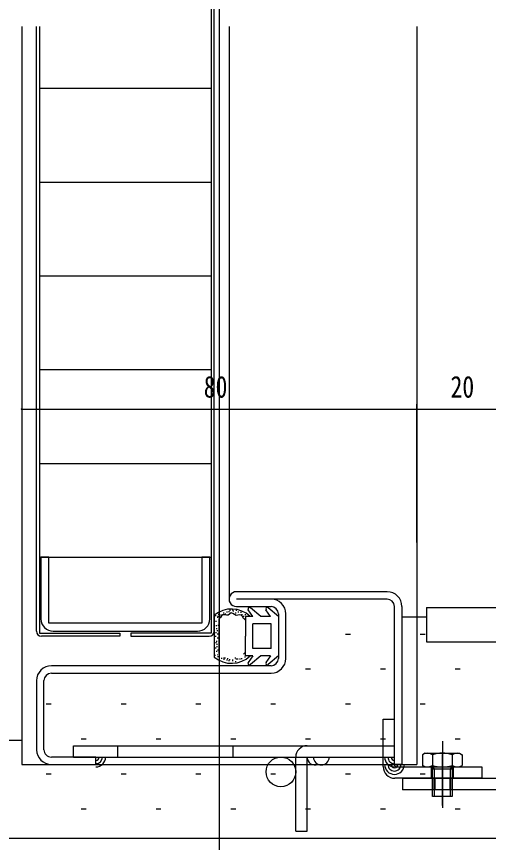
# Model space of a CAD drawing. Units: millimetres, scale not verified. Extents: x -1514 to 567, y -403 to 403.
# Drawn here: x -427.5 to -331.9, y -167 to 0.3 of the extents above; entities that cross this region are included whole.
import ezdxf
from ezdxf.enums import TextEntityAlignment as Align

# ---------------------------------------------------------------- set-up
doc = ezdxf.new("R2010")
doc.units = ezdxf.units.MM
doc.header["$LTSCALE"] = 2
for name, color, linetype in [('0-2_YKK_11', 7, 'Continuous'), ('0-3_YKK_12', 2, 'Continuous'), ('0-4_YKK_13', 4, 'Continuous'), ('0-5_YKK_D', 6, 'Continuous'), ('0-7_YSS_K', 3, 'Continuous')]:
    doc.layers.add(name, color=color, linetype=linetype)
doc.styles.add('ＭＳ ゴシック', font='')
doc.styles.get('ＭＳ ゴシック').set_extended_font_data('MS Gothic')

msp = doc.modelspace()

# ---------------------------------------------------------------- linework, layer by layer
at = {"layer": '0-2_YKK_11'}
for p, q in [((-422.584, -109.191), (-422.584, -121.691)), ((-420.984, -109.191), (-422.584, -109.191)), ((-420.984, -122.591), (-420.984, -109.191)), ((-389.984, -109.191), (-389.984, -122.591)), ((-388.384, -109.191), (-389.984, -109.191)), ((-388.384, -121.691), (-388.384, -109.191)), ((-352.484, -116.191), (-382.984, -116.191)), ((-352.484, -117.691), (-382.984, -117.691)), ((-382.984, -119.191), (-375.984, -119.191)), ((-350.984, -151.191), (-350.984, -119.191)), ((-349.484, -119.191), (-349.484, -151.191)), ((-374.484, -120.691), (-374.484, -129.691)), ((-372.984, -129.691), (-372.984, -120.691)), ((-389.984, -122.591), (-420.984, -122.591)), ((-420.084, -124.191), (-390.884, -124.191)), ((-375.984, -131.191), (-420.484, -131.191)), ((-420.484, -132.691), (-375.984, -132.691)), ((-423.484, -134.191), (-423.484, -148.191)), ((-421.984, -148.191), (-421.984, -134.191)), ((-411.484, -149.691), (-420.484, -149.691)), ((-411.484, -151.191), (-411.484, -149.691)), ((-420.484, -151.191), (-411.484, -151.191)), ((-349.484, -151.191), (-350.984, -151.191))]:
    msp.add_line(p, q, dxfattribs=at)
for centre, radius, start, end in [((-382.984, -117.691), 1.5, 89.99998, 270.00057), ((-352.484, -119.191), 3, 359.99998, 89.99969), ((-375.984, -120.691), 3, 359.99998, 89.99998), ((-352.484, -119.191), 1.5, 359.99998, 89.99998), ((-375.984, -120.691), 1.5, 359.99998, 89.99941), ((-420.084, -121.691), 2.5, 180.00001, 269.99999), ((-390.884, -121.691), 2.5, 270.00001, 359.99999), ((-375.984, -129.691), 3, 270, 359.99998), ((-375.984, -129.691), 1.5, 270, 359.99998), ((-420.484, -134.191), 3, 89.99998, 180.00025), ((-420.484, -134.191), 1.5, 89.99998, 179.99996), ((-420.484, -148.191), 3, 180.00025, 270), ((-420.484, -148.191), 1.5, 179.99996, 270)]:
    msp.add_arc(centre, radius, start, end, dxfattribs=at)
at = {"layer": '0-3_YKK_12'}
for p, q in [((-386.484, 263.809), (-386.484, -202.063)), ((-426.484, -1.691), (-426.484, -151.191)), ((-384.484, -1.691), (-384.484, -117.703)), ((-346.484, -1.691), (-346.484, -121.357)), ((-346.484, -121.357), (-346.484, -151.191)), ((-426.484, -151.191), (-346.484, -151.191))]:
    msp.add_line(p, q, dxfattribs=at)
at = {"layer": '0-4_YKK_13'}
for p, q in [((-388.084, 124.209), (-388.084, -124.591)), ((-387.484, -124.191), (-387.484, 123.809)), ((-423.484, -124.191), (-423.484, -1.691)), ((-422.884, -1.691), (-422.884, -124.591)), ((-422.884, -14.191), (-388.084, -14.191)), ((-422.884, -33.191), (-388.084, -33.191)), ((-422.884, -52.191), (-388.084, -52.191)), ((-422.884, -71.191), (-388.084, -71.191)), ((-422.884, -90.191), (-388.084, -90.191)), ((-422.884, -109.191), (-388.084, -109.191)), ((-385.566, -120.584), (-385.566, -120.384)), ((-384.85, -120.381), (-384.85, -120.181)), ((-384.432, -120.358), (-384.432, -120.158)), ((-384.289, -120.059), (-384.289, -119.859)), ((-383.752, -120.024), (-383.752, -119.824)), ((-383.609, -120.226), (-383.609, -120.026)), ((-383.108, -120.632), (-383.108, -120.432)), ((-383.001, -120.071), (-383.001, -119.871)), ((-382.587, -120.429), (-382.587, -120.229)), ((-382.024, -120.487), (-382.024, -120.287)), ((-379.703, -121.191), (-380.605, -119.843)), ((-378.084, -121.191), (-380.163, -119.446)), ((-376.103, -121.191), (-377.005, -119.843)), ((-374.484, -121.191), (-376.563, -119.446)), ((-387.484, -120.948), (-387.484, -129.433)), ((-387.45, -121.586), (-387.45, -121.386)), ((-387.188, -121.157), (-387.188, -120.957)), ((-387.076, -122.267), (-387.076, -122.067)), ((-386.79, -121.463), (-386.79, -121.263)), ((-386.687, -121.276), (-386.687, -121.076)), ((-386.579, -120.859), (-386.579, -120.659)), ((-386.484, -128.71), (-386.484, -121.671)), ((-386.341, -121.395), (-386.341, -121.195)), ((-386.102, -120.99), (-386.102, -120.79)), ((-385.184, -120.799), (-385.184, -120.599)), ((-381.848, -120.968), (-381.848, -120.768)), ((-381.52, -121.262), (-381.52, -121.062)), ((-379.703, -121.191), (-381.184, -121.191)), ((-381.184, -121.191), (-381.184, -125.191)), ((-381.144, -120.91), (-381.144, -120.71)), ((-376.103, -121.191), (-378.084, -121.191)), ((-374.484, -121.191), (-374.484, -129.191)), ((-387.004, -123.179), (-387.004, -122.979)), ((-386.95, -123.768), (-386.95, -123.568)), ((-386.611, -123.107), (-386.611, -122.907)), ((-379.684, -127.691), (-379.684, -122.691)), ((-375.984, -122.691), (-379.684, -122.691)), ((-375.984, -127.691), (-375.984, -122.691)), ((-422.884, -124.591), (-406.584, -124.591)), ((-406.584, -125.191), (-422.484, -125.191)), ((-406.584, -124.591), (-406.584, -125.191)), ((-388.084, -124.591), (-404.384, -124.591)), ((-387.165, -125.323), (-387.165, -125.123)), ((-387.093, -124.59), (-387.093, -124.39)), ((-386.807, -124.197), (-386.807, -123.997)), ((-386.754, -124.876), (-386.754, -124.676)), ((-386.754, -125.663), (-386.754, -125.463)), ((-381.184, -129.191), (-381.184, -125.191)), ((-387.129, -126.592), (-387.129, -126.392)), ((-386.986, -126.324), (-386.986, -126.124)), ((-386.897, -126.95), (-386.897, -126.75)), ((-387.183, -127.665), (-387.183, -127.465)), ((-386.986, -128.397), (-386.986, -128.197)), ((-386.915, -127.396), (-386.915, -127.196)), ((-386.7, -128.111), (-386.7, -127.911)), ((-375.984, -127.691), (-379.684, -127.691)), ((-387.331, -129.173), (-387.331, -128.973)), ((-386.782, -129.077), (-386.782, -128.877)), ((-386.699, -129.423), (-386.699, -129.223)), ((-386.401, -129.233), (-386.401, -129.033)), ((-385.959, -129.757), (-385.959, -129.557)), ((-385.494, -129.698), (-385.494, -129.498)), ((-385.482, -129.972), (-385.482, -129.772)), ((-385.255, -129.734), (-385.255, -129.534)), ((-384.886, -130.139), (-384.886, -129.939)), ((-384.754, -129.865), (-384.754, -129.665)), ((-384.492, -130.27), (-384.492, -130.07)), ((-384.301, -130.068), (-384.301, -129.868)), ((-383.729, -130.282), (-383.729, -130.082)), ((-383.705, -130.103), (-383.705, -129.903)), ((-383.18, -129.71), (-383.18, -129.51)), ((-383.096, -130.473), (-383.096, -130.273)), ((-383.013, -129.936), (-383.013, -129.736)), ((-382.681, -129.942), (-382.681, -129.742)), ((-382.259, -129.895), (-382.259, -129.695)), ((-381.872, -129.836), (-381.872, -129.636)), ((-381.25, -129.508), (-381.25, -129.308)), ((-379.703, -129.191), (-381.184, -129.191)), ((-379.703, -129.191), (-380.605, -130.538)), ((-378.084, -129.191), (-380.163, -130.935)), ((-376.103, -129.191), (-378.084, -129.191)), ((-376.103, -129.191), (-377.005, -130.538)), ((-374.484, -129.191), (-376.563, -130.935)), ((-353.284, -141.991), (-350.984, -141.991)), ((-353.284, -151.591), (-353.284, -141.991)), ((-350.984, -151.191), (-350.984, -141.991)), ((-341.284, -146.445), (-341.284, -159.956)), ((-415.984, -147.391), (-350.984, -147.391)), ((-415.984, -149.691), (-415.984, -147.391)), ((-406.984, -149.691), (-406.984, -147.391)), ((-383.684, -149.691), (-383.684, -147.391)), ((-350.984, -149.691), (-350.984, -147.391)), ((-344.784, -148.891), (-345.325, -149.203)), ((-344.784, -148.891), (-337.784, -148.891)), ((-337.784, -148.891), (-337.243, -149.203)), ((-415.984, -149.691), (-350.984, -149.691)), ((-370.984, -164.691), (-370.984, -149.691)), ((-368.684, -164.691), (-368.684, -149.691)), ((-345.325, -149.203), (-345.325, -151.378)), ((-343.305, -149.203), (-343.305, -151.378)), ((-341.284, -156.491), (-341.284, -149.191)), ((-339.263, -149.203), (-339.263, -151.378)), ((-337.243, -149.203), (-337.243, -151.378)), ((-350.484, -151.691), (-333.282, -151.691)), ((-344.784, -151.691), (-345.325, -151.378)), ((-344.784, -151.691), (-337.784, -151.691)), ((-343.534, -151.691), (-343.534, -153.991)), ((-342.904, -152.071), (-343.284, -151.691)), ((-343.284, -153.629), (-343.284, -151.891)), ((-343.284, -152.071), (-339.284, -152.071)), ((-342.904, -157.691), (-342.904, -152.071)), ((-341.284, -159.496), (-341.284, -151.491)), ((-339.664, -152.071), (-339.284, -151.691)), ((-339.664, -157.691), (-339.664, -152.071)), ((-339.284, -151.891), (-339.284, -157.691)), ((-339.034, -153.991), (-339.034, -151.691)), ((-337.784, -151.691), (-337.243, -151.378)), ((-333.282, -151.691), (-333.282, -153.991)), ((-343.284, -157.691), (-343.284, -152.349)), ((-333.282, -153.991), (-350.884, -153.991)), ((-349.334, -153.991), (-314.334, -153.991)), ((-349.334, -153.991), (-349.334, -156.291)), ((-343.284, -153.99), (-343.284, -156.291)), ((-342.784, -153.996), (-342.784, -156.291)), ((-339.784, -153.996), (-339.784, -156.291)), ((-339.284, -156.291), (-339.284, -153.996)), ((-314.334, -156.291), (-349.334, -156.291)), ((-339.284, -157.691), (-343.284, -157.691)), ((-370.984, -164.691), (-368.684, -164.691))]:
    msp.add_line(p, q, dxfattribs=at)
for points in [[(-381.595, -121.615), (-381.786, -121.222), (-382.014, -120.931), (-382.312, -120.843), (-382.678, -120.929), (-383.063, -120.986), (-383.416, -120.835), (-383.734, -120.589), (-384.034, -120.496), (-384.663, -120.914), (-385.039, -120.973), (-385.432, -120.868), (-385.768, -120.843), (-385.996, -121.079), (-386.197, -121.433), (-386.484, -121.671)], [(-404.384, -124.591), (-404.384, -125.191), (-388.484, -125.191)]]:
    msp.add_lwpolyline(points, dxfattribs=at)
msp.add_circle((-373.984, -152.691), 3, dxfattribs=at)
for centre, radius, start, end in [((-383.984, -125.191), 5.5, 46.65824, 129.51963), ((-380.355, -119.676), 0.3, 49.99756, 213.78886), ((-376.755, -119.676), 0.3, 49.99756, 213.78886), ((-383.984, -125.191), 4.3, 49.37051, 56.2499), ((-422.484, -124.191), 1, 180, 270), ((-388.484, -124.191), 1, 270, 0), ((-383.984, -125.191), 4.3, 303.7499, 310.62928), ((-383.984, -125.191), 5.5, 230.48036, 313.34175), ((-380.355, -130.705), 0.3, 146.21114, 310.00244), ((-376.755, -130.705), 0.3, 146.21114, 310.00244), ((-368.684, -149.691), 2.3, 90, 180), ((-344.315, -150.68), 1.789, 55.61575, 124.38425), ((-341.284, -155.578), 6.687, 72.41205, 107.58795), ((-338.253, -150.68), 1.789, 55.61575, 124.38425), ((-350.884, -151.591), 2.4, 180, 270), ((-350.484, -151.191), 0.5, 180, 270), ((-344.315, -149.901), 1.789, 235.61575, 304.38425), ((-343.484, -151.891), 0.2, 0, 90), ((-341.284, -145.003), 6.687, 252.41205, 287.58795), ((-339.084, -151.891), 0.2, 90, 180), ((-338.253, -149.901), 1.789, 235.61575, 304.38425)]:
    msp.add_arc(centre, radius, start, end, dxfattribs=at)
at = {"layer": '0-5_YKK_D'}
for p, q in [((-346.484, -106.191), (-346.484, -78.191)), ((-426.484, -79.191), (-346.484, -79.191)), ((-346.484, -79.191), (-326.484, -79.191))]:
    msp.add_line(p, q, dxfattribs=at)
for centre, start, end in [((-426.484, -79.191), 0, 180), ((-426.484, -79.191), 180, 0), ((-346.484, -79.191), 0, 180), ((-346.484, -79.191), 0, 180), ((-346.484, -79.191), 180, 0), ((-346.484, -79.191), 180, 0)]:
    msp.add_arc(centre, 0.106, start, end, dxfattribs=at)
at = {"layer": '0-7_YSS_K'}
for p, q in [((-344.484, -119.357), (-344.484, -126.357)), ((-344.484, -119.357), (-299.484, -119.357)), ((-344.484, -121.357), (-349.484, -121.357)), ((-360.9, -124.765), (-359.9, -124.765)), ((-345.75, -124.765), (-344.75, -124.765)), ((-344.484, -126.357), (-299.484, -126.357)), ((-368.975, -131.84), (-367.975, -131.84)), ((-353.825, -131.84), (-352.825, -131.84)), ((-338.675, -131.84), (-337.675, -131.84)), ((-421.5, -138.915), (-420.5, -138.915)), ((-406.35, -138.915), (-405.35, -138.915)), ((-391.2, -138.915), (-390.2, -138.915)), ((-376.05, -138.915), (-375.05, -138.915)), ((-360.9, -138.915), (-359.9, -138.915)), ((-345.75, -138.915), (-344.75, -138.915)), ((-426.484, -146.357), (-492.7, -146.357)), ((-414.425, -145.99), (-413.425, -145.99)), ((-399.275, -145.99), (-398.275, -145.99)), ((-384.125, -145.99), (-383.125, -145.99)), ((-368.975, -145.99), (-367.975, -145.99)), ((-353.825, -145.99), (-352.825, -145.99)), ((-338.675, -145.99), (-337.675, -145.99)), ((-421.5, -153.065), (-420.5, -153.065)), ((-406.35, -153.065), (-405.35, -153.065)), ((-391.2, -153.065), (-390.2, -153.065)), ((-376.05, -153.065), (-375.05, -153.065)), ((-360.9, -153.065), (-359.9, -153.065)), ((-345.75, -153.065), (-344.75, -153.065)), ((-414.425, -160.14), (-413.425, -160.14)), ((-399.275, -160.14), (-398.275, -160.14)), ((-384.125, -160.14), (-383.125, -160.14)), ((-368.975, -160.14), (-367.975, -160.14)), ((-353.825, -160.14), (-352.825, -160.14)), ((-338.675, -160.14), (-337.675, -160.14)), ((-149.484, -166.187), (-492.7, -166.187))]:
    msp.add_line(p, q, dxfattribs=at)
for centre, radius, start, end in [((-411.484, -149.69), 1.333, 270, 359.99998), ((-411.484, -149.69), 2, 270, 359.99998), ((-411.484, -149.69), 0.667, 270, 359.99998), ((-411.484, -149.691), 1.333, 270, 359.99998), ((-411.484, -149.691), 2, 270, 359.99998), ((-411.484, -149.691), 0.667, 270, 359.99998), ((-367.084, -149.691), 1.6, 180, 293.57818), ((-365.804, -149.691), 1.6, 180, 0), ((-350.984, -149.691), 2, 179.99998, 270), ((-350.984, -149.691), 2, 179.99998, 270), ((-350.984, -149.691), 1.333, 179.99998, 270), ((-350.984, -149.691), 1.333, 179.99998, 270), ((-350.984, -149.691), 0.667, 179.99998, 270), ((-350.984, -149.691), 0.667, 179.99998, 270), ((-350.984, -151.191), 2, 179.99998, 270), ((-350.984, -151.191), 1.333, 179.99998, 270), ((-350.984, -151.191), 0.667, 179.99998, 270), ((-350.984, -151.191), 0.667, 270, 0.00002), ((-350.984, -151.191), 1.333, 270, 0.00002), ((-350.984, -151.191), 2, 270, 0.00002)]:
    msp.add_arc(centre, radius, start, end, dxfattribs=at)

# ---------------------------------------------------------------- texts
at = {"layer": '0-5_YKK_D', "style": 'ＭＳ ゴシック', "width": 0.8}
for s, p in [('80', (-389.615, -78.191)), ('20', (-339.627, -78.191))]:
    msp.add_text(s, height=4.399, dxfattribs=at).set_placement(p, align=Align.BOTTOM_LEFT)

doc.saveas('drawing.dxf')
